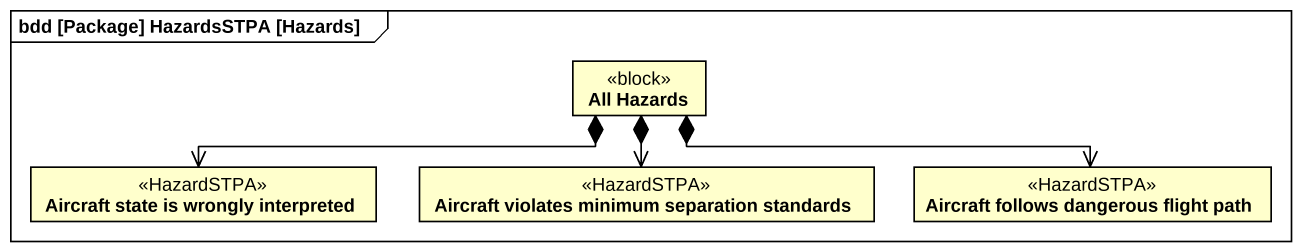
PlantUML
@startuml
mainframe bdd [Package] HazardsSTPA [Hazards]
hide circle
hide empty members
class "All Hazards" as All_Hazards <<block>>
class "Aircraft state is wrongly interpreted" as Aircraft_state_is_wrongly <<HazardSTPA>>
class "Aircraft violates minimum separation standards" as Aircraft_violates_minimum <<HazardSTPA>>
class "Aircraft follows dangerous flight path" as Aircraft_follows_dangerous <<HazardSTPA>>
All_Hazards *-left-> Aircraft_state_is_wrongly
All_Hazards *--> Aircraft_violates_minimum
All_Hazards *-right-> Aircraft_follows_dangerous
@enduml
